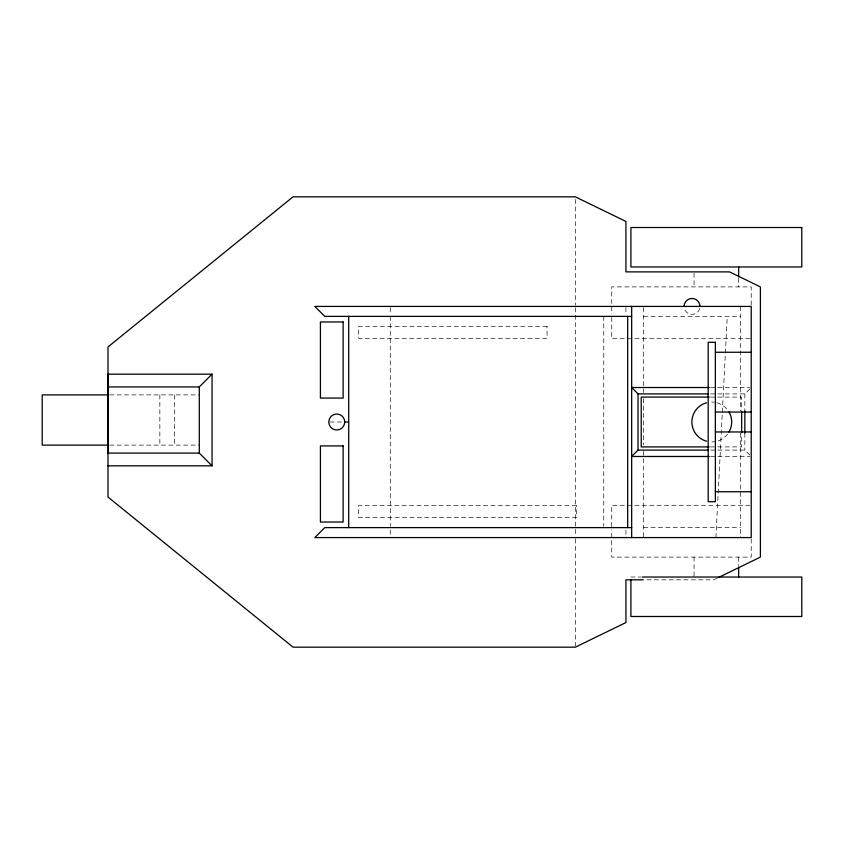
<?xml version="1.0" encoding="UTF-8"?>
<svg xmlns="http://www.w3.org/2000/svg" width="844" height="844" viewBox="0 0 844 844"><rect width="100%" height="100%" fill="white"/><g stroke="black" fill="none" stroke-linecap="round" stroke-linejoin="round"><path stroke-width="0.63" stroke-dasharray="4.22 3.17" d="M715.902 537.575L727.264 316.384M710.564 393.905L744.851 393.905L750.316 388.44M717.231 578.108L713.739 579.817L642.97 579.817M643.624 316.384L740.473 316.384M749.915 338.708L611.742 338.708L611.742 315.392M710.5 387.523L749.915 387.523M109.646 394.897L199.3 394.897M710.363 397.091L741.665 397.091L741.665 410.205M330.004 422L342.274 422M109.646 445.115L199.3 445.115M710.363 446.909L741.665 446.909L741.665 433.795M710.564 450.095L744.851 450.095L750.316 455.56M710.5 456.477L749.915 456.477M749.915 505.292L611.742 505.292L611.742 528.608M643.624 527.616L740.473 527.616M630.911 577.032L641.145 577.032M751.223 305.032L751.223 286.897L611.742 286.897L611.742 314.095M751.223 538.968L751.223 557.103L611.742 557.103L611.742 529.905M744.851 393.905L744.851 410.891M744.851 433.109L744.851 450.095M740.473 306.425L740.473 410.849M740.473 433.151L740.473 537.575M738.679 278.182L738.679 286.897M738.679 557.103L738.679 565.818M694.042 273.203L694.042 286.897M694.042 557.103L694.042 577.032M643.624 307.67L643.624 392.481M643.624 398.59L643.624 444.957M643.624 451.245L643.624 537.575M625.931 307.67L625.931 313.894M625.931 530.106L625.931 536.33M603.766 316.384L603.766 526.297M575.344 199.437L575.344 305.117M575.344 307.743L575.344 536.256M575.344 538.883L575.344 645.871M390.287 307.67L390.287 313.894M390.287 316.384L390.287 526.297M390.287 530.106L390.287 536.33M174.508 394.897L174.508 445.115M159.854 394.897L159.854 445.115M699.75 308.493A7.976 7.976 0 0 1 684.347 308.493M727.581 434.132A19.929 19.929 0 0 1 711.777 441.929M711.777 402.071A19.929 19.929 0 0 1 714.372 402.24M716.936 402.757A19.929 19.929 0 0 1 727.581 409.867M547.07 326.354L358.668 326.354L358.668 338.307L547.07 338.307L547.07 326.354M576.315 505.693L358.668 505.693L358.668 517.646L576.315 517.646L576.315 505.693"/><path stroke-width="1.27" d="M108 386.932L199.3 386.932L212.055 374.177L212.055 465.835L108 465.835M707.926 450.095L638.043 450.095L631.671 456.477L709.182 456.477M718.402 577.539L760.391 557.103L760.391 286.897L729.554 271.884L625.931 271.884L625.931 221.455L575.344 196.831L293.047 196.831L108 346.947L108 497.053L293.047 647.169L575.344 647.169L625.931 622.545L625.931 579.817L642.97 579.817M631.671 316.384L324.803 316.384L314.833 306.425L751.223 306.425L751.223 537.575L314.833 537.575L324.803 527.616L631.671 527.616M715.364 352.254L751.223 352.254M212.055 374.177L108 374.177L108.359 453.091M709.182 387.523L631.671 387.523L638.043 393.905L707.926 393.905M108.359 394.897L42.2 394.897L42.2 445.115L108.359 445.115M709.055 397.091L641.229 397.091L641.229 446.909L709.055 446.909M715.364 412.041L751.223 412.041M344.721 422A7.976 7.976 0 0 1 332.768 428.9A7.976 7.976 0 0 1 332.768 415.1A7.976 7.976 0 0 1 344.721 422L348.709 422M715.364 431.959L751.223 431.959M108 453.091L199.3 453.091L212.055 465.835M715.364 491.746L751.223 491.746M642.358 577.032L801.8 577.032L801.8 616.489L630.911 616.489L630.911 579.659M744.851 410.891L744.851 433.109M741.665 411.513L741.665 432.487M738.679 266.968L738.679 276.938M738.679 567.062L738.679 577.032M638.043 393.905L638.043 450.095M631.671 306.425L631.671 537.575M627.683 316.384L627.683 527.616M348.709 316.384L348.709 527.616M199.3 386.932L199.3 453.091M684.073 306.425A7.976 7.976 0 0 1 692.048 298.459A7.976 7.976 0 0 1 700.014 306.425M729.026 412.041A19.929 19.929 0 0 1 729.026 431.959M706.618 441.243A19.929 19.929 0 0 1 706.618 402.757M801.8 227.511L630.911 227.511L630.911 266.968L801.8 266.968L801.8 227.511M343.128 321.965L320.414 321.965L320.414 398.083L343.128 398.083L343.128 321.965M715.364 342.295L708.19 342.295L708.19 501.705L715.364 501.705L715.364 342.295M343.128 445.917L320.414 445.917L320.414 522.035L343.128 522.035L343.128 445.917"/></g></svg>
